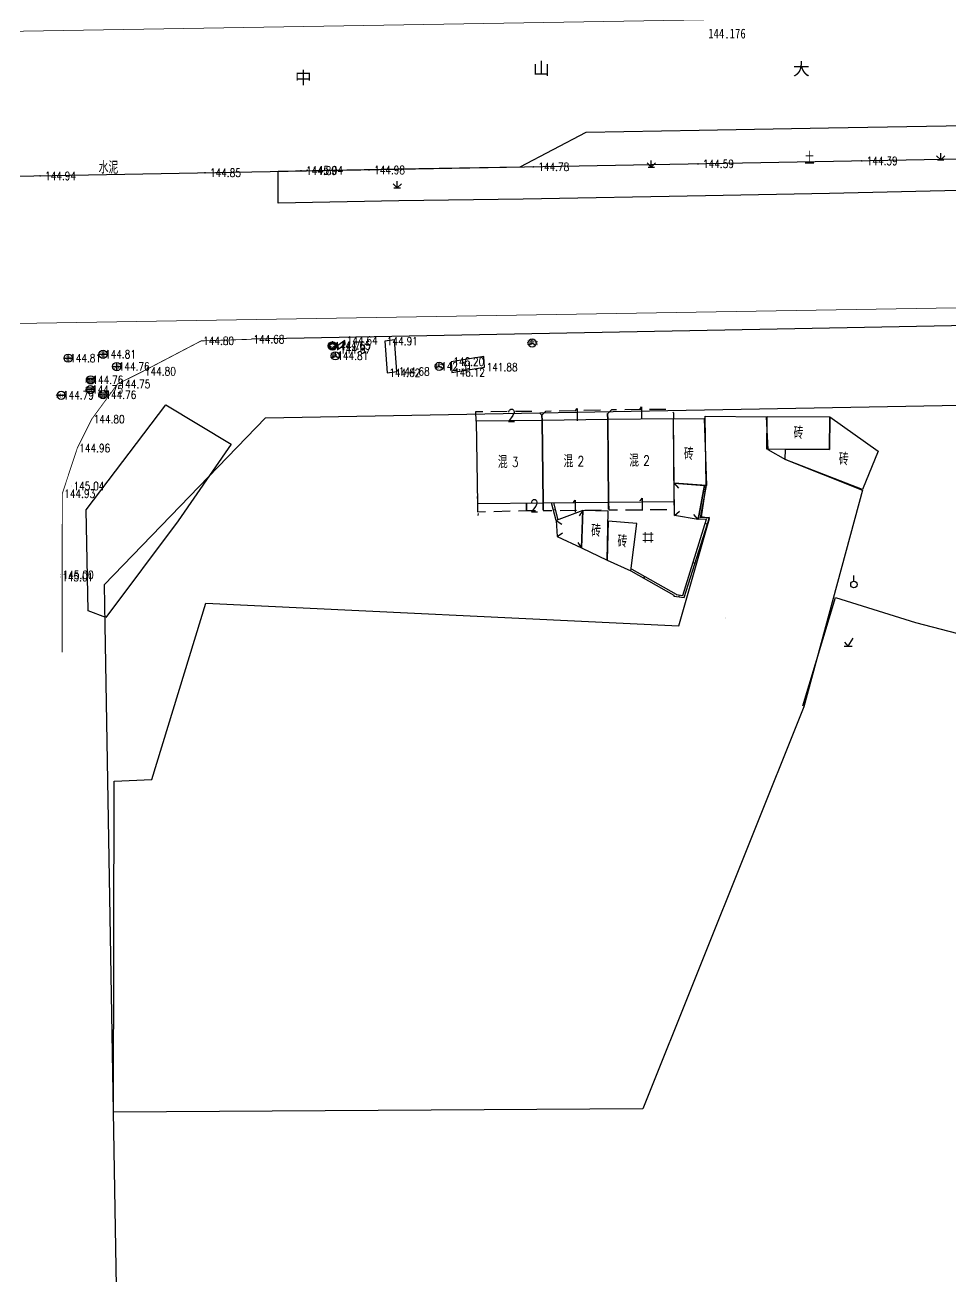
# Model space of a CAD drawing. Extents: x 529262 to 576451, y 2694391 to 2717535.
# Drawn here: x 565463.3 to 565576, y 2709528.4 to 2709680.9 of the extents above; entities that cross this region are included whole.
import ezdxf
from ezdxf.enums import TextEntityAlignment as Align
from ezdxf.xclip import XClip

# ---------------------------------------------------------------- set-up
doc = ezdxf.new("R2010")
doc.units = 0
doc.header["$XCLIPFRAME"] = 0
doc.linetypes.add('X5', pattern=[3, 2, -1])
for name, color, linetype in [('a红线图', 1, 'Continuous'), ('COMPONENT', 8, 'Continuous'), ('DLSS', 4, 'Continuous'), ('GCD', 8, 'Continuous'), ('GXYZ', 8, 'Continuous'), ('JMD', 8, 'Continuous'), ('KZD', 8, 'Continuous'), ('PP-COM', 7, 'Continuous'), ('RD-中线', 40, 'Continuous'), ('RD-红线', 7, 'Continuous'), ('ZBTZ', 8, 'Continuous'), ('ZJ', 7, 'Continuous')]:
    doc.layers.add(name, color=color, linetype=linetype)
doc.layers.add('SXSS', color=5, linetype='Continuous', lineweight=0)
doc.styles.add('HZ', font='rs.shx', dxfattribs={"width": 0.8, "bigfont": 'hztxt.shx'})
doc.styles.add('宋体', font='', dxfattribs={"width": 0.75})
doc.styles.add('等线体', font='simhei.ttf')
doc.styles.get('宋体').set_extended_font_data('SimSun')

# ---------------------------------------------------------------- blocks, each defined once
blk = doc.blocks.new('A$C19FD0107')
at = {"layer": 'RD-中线', "color": 8, "linetype": 'Continuous'}
blk.add_lwpolyline([(-5280.17, 15276.46), (-7574.88, 15234.77, -0.04855), (-7632.83, 15239.35), (-9762.37, 15617.81)], format="xyb", dxfattribs=at)
at = {"layer": 'RD-中线', "color": 8, "linetype": 'Continuous', "flags": 128}
for points in [[(-4490.73, 14139.44, 0), (-4490.29, 14139.42)], [(-3818.25, 14086.17, 0), (-3817.74, 14086.17)]]:
    blk.add_lwpolyline(points, format="xyb", dxfattribs=at)
at = {"layer": 'RD-红线', "color": 8, "linetype": 'Continuous', "flags": 128}
for points in [[(-5505.44, 15242.4), (-5311.68, 15245.96)], [(-5525.07, 15222.06), (-5524.99, 15217.2), (-5521.44, 15008.51)]]:
    blk.add_lwpolyline(points, dxfattribs=at)
at = {"layer": 'RD-红线', "color": 8, "linetype": 'Continuous'}
blk.add_lwpolyline([(-5505.44, 15242.4), (-5525.07, 15222.06, 0.413817)], format="xyb", dxfattribs=at)
blk = doc.blocks.new('GC200')
at = {"linetype": 'Continuous', "const_width": 0.2, "flags": 128}
blk.add_lwpolyline([(-0.1, 0, 1), (0.1, 0, 1)], format="xyb", close=True, dxfattribs=at)
blk = doc.blocks.new('gc123')
at = {"color": 8}
for p, q in [((-1, 0), (1, 0)), ((0, 0), (-0.8, 1)), ((0, 0), (1.2, 2))]:
    blk.add_line(p, q, dxfattribs=at)
blk = doc.blocks.new('gc125')
at = {"color": 8}
blk.add_line((0, 0.8), (0, 2.2), dxfattribs=at)
blk.add_circle((0, 0), 0.8, dxfattribs=at)
blk = doc.blocks.new('gc146')
for p, q in [((-1.25, 0.75), (1.25, 0.75)), ((-0.75, -1.25), (-0.75, 1.25)), ((0.75, -1.25), (0.75, 1.25)), ((-1.25, -0.75), (1.25, -0.75))]:
    blk.add_line(p, q)
blk = doc.blocks.new('gc124')
at = {"color": 8}
for p, q in [((-1, 1), (0, 0)), ((-0.8, 0), (0.8, 0)), ((0, 0), (0, 1.6)), ((0, 0), (1, 1))]:
    blk.add_line(p, q, dxfattribs=at)
blk = doc.blocks.new('gcbj0101')
blk.add_line((-1, 0), (1, 0))
blk.add_circle((0, 0), 1)
blk = doc.blocks.new('gcbj0102')
for p, q in [((-1, 0), (1, 0)), ((0, -1), (0, 1))]:
    blk.add_line(p, q)
blk.add_circle((0, 0), 1)
blk = doc.blocks.new('gcbj0103')
for p, q in [((-1, 0), (1, 0)), ((-0.9, 0.43), (0.9, 0.43)), ((-0.88, -0.47), (0.88, -0.47))]:
    blk.add_line(p, q)
blk.add_circle((0, 0), 1)
blk = doc.blocks.new('gcbj0107')
for q in [(-0.87, -0.5), (0, 1), (0.87, -0.5)]:
    blk.add_line((0, 0), q)
blk.add_circle((0, 0), 1)
blk = doc.blocks.new('*U11')
at = {"linetype": 'Continuous'}
for points in [[(-1.14, -0.07), (-0.87, -0.76), (-1.13, 0.09)], [(-1.13, 0.09), (-0.73, -0.88), (-1.09, 0.24)], [(-0.73, -0.88), (-1.13, 0.09), (-0.87, -0.76)], [(-0.36, 0.24), (-0.55, 0.84), (-1.09, 0.24)], [(-0.73, 0.74), (-1.09, 0.24), (-0.55, 0.84)], [(-1.09, 0.24), (-0.73, 0.74), (-1.01, 0.43)], [(-0.5, -0.19), (-1.09, 0.24), (-0.73, -0.88)], [(-0.88, 0.6), (-1.01, 0.43), (-0.73, 0.74)], [(-0.55, 0.84), (-0.36, 0.24), (-0.35, 0.91)], [(-0.14, 0.93), (-0.35, 0.91), (-0.36, 0.24)], [(-0.14, 0.93), (0.09, 0.24), (0.07, 0.91)], [(0.81, 0.24), (0.07, 0.91), (0.09, 0.24)], [(0.07, 0.91), (0.81, 0.24), (0.27, 0.84)], [(0.22, -0.19), (0.45, -0.88), (0.81, 0.24)], [(0.73, 0.43), (0.27, 0.84), (0.81, 0.24)], [(0.27, 0.84), (0.73, 0.43), (0.45, 0.74)], [(0.6, 0.6), (0.45, 0.74), (0.73, 0.43)], [(0.59, -0.76), (0.81, 0.24), (0.45, -0.88)], [(0.81, 0.24), (0.59, -0.76), (0.85, 0.09)], [(0.7, -0.61), (0.85, 0.09), (0.59, -0.76)], [(0.85, 0.09), (0.7, -0.61), (0.86, -0.07)], [(-0.87, -0.76), (-1.14, -0.07), (-0.98, -0.61)], [(-1.12, -0.26), (-0.98, -0.61), (-1.14, -0.07)], [(-0.98, -0.61), (-1.12, -0.26), (-1.07, -0.44)], [(-0.73, -0.88), (-0.55, -0.98), (-0.14, -0.45)], [(-0.35, -1.05), (-0.14, -0.45), (-0.55, -0.98)], [(-0.14, -0.45), (-0.35, -1.05), (0.45, -0.88)], [(-0.14, -1.07), (0.45, -0.88), (-0.35, -1.05)], [(0.45, -0.88), (-0.14, -1.07), (0.27, -0.98)], [(0.07, -1.05), (0.27, -0.98), (-0.14, -1.07)], [(0.79, -0.44), (0.86, -0.07), (0.7, -0.61)], [(0.86, -0.07), (0.79, -0.44), (0.84, -0.26)]]:
    blk.add_solid(points, dxfattribs=at)
blk = doc.blocks.new('gcbj0112')
at = {"linetype": 'Continuous'}
for p, q in [((-1.09, 0.24), (-0.5, -0.19)), ((-0.36, 0.24), (-1.09, 0.24)), ((-0.14, 0.93), (-0.36, 0.24)), ((0.09, 0.24), (-0.14, 0.93)), ((0.81, 0.24), (0.09, 0.24)), ((0.22, -0.19), (0.81, 0.24)), ((-0.5, -0.19), (-0.73, -0.88)), ((-0.73, -0.88), (-0.14, -0.45)), ((-0.14, -0.45), (0.45, -0.88)), ((0.45, -0.88), (0.22, -0.19))]:
    blk.add_line(p, q, dxfattribs=at)
blk.add_circle((-0.14, -0.07), 1, dxfattribs=at)
for p in [(-1.09, 0.24), (-0.14, 0.93), (0.81, 0.24), (-0.73, -0.88), (0.45, -0.88)]:
    blk.add_point(p, dxfattribs=at)
blk.add_blockref('*U11', (0, 0), dxfattribs=at)

msp = doc.modelspace()

# ---------------------------------------------------------------- linework, layer by layer
at = {"layer": 'a红线图', "color": 8, "linetype": 'Continuous', "lineweight": 0, "flags": 128}
for points in [[(564727.349, 2709667.84), (566620.304, 2709699.43)], [(564727.349, 2709667.84), (566620.304, 2709699.43)], [(564727.349, 2709632.223), (566623.018, 2709663.858)], [(564727.349, 2709632.223), (566623.018, 2709663.858)]]:
    msp.add_lwpolyline(points, dxfattribs=at)
at = {"layer": 'DLSS', "linetype": 'Continuous', "elevation": 143.088, "flags": 128}
msp.add_lwpolyline([(565614.998, 2709661.382), (565612.602, 2709661.336), (565594.871, 2709660.859), (565578.742, 2709660.745), (565561.24, 2709660.35), (565546.135, 2709660.048), (565523.934, 2709659.648), (565508.796, 2709659.424), (565494.096, 2709659.157), (565494.106, 2709663.046), (565508.77, 2709663.334), (565523.562, 2709663.601), (565531.593, 2709667.818), (565545.354, 2709668.03), (565561.124, 2709668.312), (565577.807, 2709668.607), (565594.867, 2709669.01), (565612.325, 2709669.328), (565614.998, 2709669.365)], dxfattribs=at)
at = {"layer": 'DLSS', "linetype": 'Continuous', "lineweight": -3, "elevation": 143.084, "flags": 128}
msp.add_lwpolyline([(565614.998, 2709644.954), (565612.094, 2709644.9), (565556.999, 2709643.84)], dxfattribs=at)
at = {"layer": 'DLSS', "linetype": 'Continuous', "flags": 128}
msp.add_lwpolyline([(565556.999, 2709643.84), (565490.858, 2709642.58)], dxfattribs=at)
at = {"layer": 'DLSS', "linetype": 'Continuous', "const_width": 0.1, "flags": 128}
msp.add_lwpolyline([(565467.803, 2709604.432), (565467.82, 2709623.773), (565469.649, 2709629.322), (565471.408, 2709632.849), (565474.543, 2709637.127), (565477.64, 2709638.674), (565484.733, 2709642.385), (565490.858, 2709642.58)], dxfattribs=at)
at = {"layer": 'GXYZ', "linetype": 'Continuous', "flags": 128}
for points in [[(565502.221, 2709642.423), (565501.351, 2709641.813), (565501.394, 2709641.359), (565502.264, 2709641.969)], [(565502.221, 2709642.423), (565501.351, 2709641.813), (565501.394, 2709641.359), (565502.264, 2709641.969)], [(565507.098, 2709642.344), (565507.393, 2709638.486), (565508.552, 2709638.649), (565508.257, 2709642.507)], [(565515.185, 2709639.838), (565515.267, 2709638.528), (565519.245, 2709639.184), (565519.163, 2709640.494)]]:
    msp.add_lwpolyline(points, close=True, dxfattribs=at)
msp.add_lwpolyline([(565507.098, 2709642.344), (565507.393, 2709638.486), (565508.552, 2709638.649), (565508.257, 2709642.507)], dxfattribs=at)
at = {"layer": 'JMD', "linetype": 'Continuous', "lineweight": -3}
for p, q in [((565542.302, 2709625.07), (565542.831, 2709624.459)), ((565518.346, 2709623.441), (565518.35, 2709623.191)), ((565546.099, 2709623.967), (565545.853, 2709624.012)), ((565527.622, 2709621.798), (565527.864, 2709621.863)), ((565542.363, 2709621.135), (565542.973, 2709621.652)), ((565518.46, 2709621.111, 145.225), (565518.485, 2709621.359, 145.225)), ((565545.246, 2709620.619), (565544.728, 2709621.229)), ((565546.357, 2709620.07), (565546.09, 2709620.155)), ((565544.875, 2709615.295), (565544.637, 2709615.37)), ((565538.622, 2709613.467), (565538.744, 2709613.685)), ((565542.941, 2709611.192), (565542.973, 2709611.44))]:
    msp.add_line(p, q, dxfattribs=at)
at = {"layer": 'JMD', "linetype": 'Continuous'}
for p, q in [((565531.198, 2709621.742, 145.252), (565530.748, 2709621.08, 145.252)), ((565527.969, 2709620.498), (565528.648, 2709620.075)), ((565528.053, 2709618.565), (565528.719, 2709619.007)), ((565531.024, 2709617.158), (565530.609, 2709617.842))]:
    msp.add_line(p, q, dxfattribs=at)
at = {"layer": 'JMD', "linetype": 'Continuous', "flags": 128}
for points in [[(565515.185, 2709639.838), (565515.267, 2709638.528), (565519.245, 2709639.184), (565519.163, 2709640.494)], [(565527.969, 2709620.498), (565527.392, 2709622.665)], [(565528.2, 2709620.6), (565527.65, 2709622.668)]]:
    msp.add_lwpolyline(points, dxfattribs=at)
for points in [[(565480.424, 2709634.589), (565488.395, 2709629.809), (565481.934, 2709620.457), (565473.118, 2709608.681), (565470.954, 2709609.513), (565470.722, 2709621.816)], [(565474.053, 2709548.436), (565474.157, 2709588.765), (565478.72, 2709588.972), (565485.304, 2709610.433), (565542.888, 2709607.682), (565546.622, 2709620.763), (565545.626, 2709620.934), (565546.203, 2709624.779), (565546.085, 2709633.213), (565553.505, 2709633.122), (565553.71, 2709629.165), (565555.878, 2709627.945), (565565.26, 2709624.188), (565558.102, 2709597.828), (565538.509, 2709548.856)], [(565561.251, 2709633.131), (565567.166, 2709628.952), (565565.262, 2709624.268), (565555.837, 2709627.933), (565555.867, 2709629.18), (565561.219, 2709629.155)]]:
    msp.add_lwpolyline(points, close=True, dxfattribs=at)
at = {"layer": 'JMD', "linetype": 'X5', "lineweight": -3, "flags": 128}
for points in [[(565518.191, 2709632.608), (565518.184, 2709633.788), (565525.675, 2709633.829), (565526.203, 2709633.347), (565526.234, 2709632.681)], [(565526.234, 2709632.681), (565526.203, 2709633.347), (565526.709, 2709633.843), (565533.689, 2709633.996), (565534.217, 2709633.513), (565534.229, 2709632.794)], [(565534.229, 2709632.794), (565534.217, 2709633.513), (565534.723, 2709634.01), (565541.695, 2709634.088), (565542.223, 2709633.605), (565542.234, 2709632.89)]]:
    msp.add_lwpolyline(points, dxfattribs=at)
at = {"layer": 'JMD', "linetype": 'Continuous', "flags": 128}
for points, elevation in [([(565526.234, 2709632.681), (565518.191, 2709632.608), (565518.361, 2709622.59), (565526.361, 2709622.655)], 145.059), ([(565534.229, 2709632.794), (565526.234, 2709632.681), (565526.361, 2709622.655), (565534.332, 2709622.735)], 145.241), ([(565542.234, 2709632.89), (565534.229, 2709632.794), (565534.332, 2709622.735), (565542.337, 2709622.833)], 145.206), ([(565542.234, 2709632.89), (565545.975, 2709632.932), (565546.242, 2709624.766), (565542.302, 2709625.07)], 145.206), ([(565553.614, 2709629.19), (565553.646, 2709633.166), (565561.251, 2709633.131), (565561.219, 2709629.155)], 144.979), ([(565528.053, 2709618.565), (565531.024, 2709617.158), (565531.198, 2709621.742), (565527.969, 2709620.498)], 145.252), ([(565531.024, 2709617.158), (565534.147, 2709615.689), (565534.298, 2709621.624), (565531.198, 2709621.742)], 145.275)]:
    msp.add_lwpolyline(points, close=True, dxfattribs=dict(at, elevation=elevation))
at = {"layer": 'JMD', "linetype": 'Continuous', "lineweight": -3, "flags": 128}
for points in [[(565537.045, 2709614.356), (565542.289, 2709611.4), (565542.278, 2709611.279), (565543.549, 2709611.113), (565546.603, 2709620.853), (565545.541, 2709620.849), (565546.242, 2709624.766)], [(565537.078, 2709614.616), (565537.158, 2709614.579), (565542.552, 2709611.538), (565542.548, 2709611.496), (565543.374, 2709611.388), (565546.25, 2709620.672), (565545.245, 2709620.617), (565545.991, 2709624.785)], [(565534.157, 2709615.959), (565534.157, 2709615.959)]]:
    msp.add_lwpolyline(points, dxfattribs=at)
msp.add_lwpolyline([(565545.246, 2709620.619), (565542.363, 2709621.135), (565542.302, 2709625.07), (565545.991, 2709624.785)], close=True, dxfattribs=at)
at = {"layer": 'JMD', "linetype": 'X5', "flags": 128}
for points in [[(565518.366, 2709622.59), (565518.375, 2709621.577), (565524.357, 2709621.713), (565524.35, 2709622.639)], [(565526.361, 2709622.655), (565526.372, 2709621.717), (565534.343, 2709621.797), (565534.334, 2709622.735)]]:
    msp.add_lwpolyline(points, dxfattribs=at)
at = {"layer": 'JMD', "linetype": 'X5', "lineweight": -3, "elevation": 145.21, "flags": 128}
msp.add_lwpolyline([(565524.35, 2709622.639), (565524.357, 2709621.713), (565526.372, 2709621.729), (565526.361, 2709622.655)], dxfattribs=at)
at = {"layer": 'JMD', "linetype": 'X5', "elevation": 146.819, "flags": 128}
msp.add_lwpolyline([(565534.332, 2709622.735), (565534.343, 2709621.797), (565542.348, 2709621.843), (565542.337, 2709622.833)], dxfattribs=at)
at = {"layer": 'JMD', "linetype": 'Continuous', "lineweight": -3, "elevation": 144.954, "flags": 128}
msp.add_lwpolyline([(565537.045, 2709614.356), (565537.791, 2709620.133), (565534.267, 2709620.428), (565534.147, 2709615.689)], close=True, dxfattribs=at)
at = {"layer": 'ZBTZ', "linetype": 'Continuous', "flags": 128}
for points in [[(565557.989, 2709597.928), (565561.947, 2709611.138), (565571.679, 2709608.097), (565580.911, 2709605.701), (565586.989, 2709603.976), (565592.903, 2709602.58), (565596.698, 2709601.434), (565597.819, 2709599.146)], [(565548.51, 2709608.639), (565548.51, 2709608.639)], [(565548.526, 2709608.655), (565548.526, 2709608.655), (565548.526, 2709608.655)], [(565548.526, 2709608.623), (565548.526, 2709608.623)]]:
    msp.add_lwpolyline(points, dxfattribs=at)

# ---------------------------------------------------------------- block references
at = {"layer": 'COMPONENT', "linetype": 'Continuous', "xscale": 0.5, "yscale": 0.5}
for name, p in [('gcbj0102', (565472.783, 2709640.747)), ('gcbj0112', (565500.781, 2709641.807, 0.295)), ('gcbj0107', (565525.032, 2709642.119)), ('gcbj0102', (565468.542, 2709640.275)), ('gcbj0102', (565474.454, 2709639.255)), ('gcbj0107', (565501.072, 2709640.558)), ('gcbj0107', (565513.716, 2709639.293)), ('gcbj0103', (565471.236, 2709636.443)), ('gcbj0103', (565471.281, 2709637.632)), ('gcbj0101', (565467.684, 2709635.758)), ('gcbj0103', (565472.783, 2709635.822))]:
    msp.add_blockref(name, p, dxfattribs=at)
at = {"layer": 'GCD', "linetype": 'Continuous'}
ref = msp.add_blockref('GC200', (565545.22, 2709663.941, 144.59), dxfattribs=dict(at, xscale=0.5, yscale=0.5, zscale=0.5))
ref.add_attrib('height', '144.59', dxfattribs={"linetype": 'Continuous', "height": 1, "style": 'HZ', "width": 0.8}).set_placement((565545.82, 2709663.941, 144.59), align=Align.MIDDLE_LEFT)
ref = msp.add_blockref('GC200', (565565.158, 2709664.304, 144.39), dxfattribs=dict(at, xscale=0.5, yscale=0.5, zscale=0.5))
ref.add_attrib('height', '144.39', dxfattribs={"linetype": 'Continuous', "height": 1, "style": 'HZ', "width": 0.8}).set_placement((565565.758, 2709664.304, 144.39), align=Align.MIDDLE_LEFT)
ref = msp.add_blockref('GC200', (565465.123, 2709662.477, 144.94), dxfattribs=dict(at, xscale=0.5, yscale=0.5, zscale=0.5))
ref.add_attrib('height', '144.94', dxfattribs={"linetype": 'Continuous', "height": 1, "style": 'HZ', "width": 0.8}).set_placement((565465.723, 2709662.477, 144.94), align=Align.MIDDLE_LEFT)
ref = msp.add_blockref('GC200', (565485.202, 2709662.861, 144.85), dxfattribs=dict(at, xscale=0.5, yscale=0.5, zscale=0.5))
ref.add_attrib('height', '144.85', dxfattribs={"linetype": 'Continuous', "height": 1, "style": 'HZ', "width": 0.8}).set_placement((565485.802, 2709662.861, 144.85), align=Align.MIDDLE_LEFT)
ref = msp.add_blockref('GC200', (565496.898, 2709663.115, 144.888), dxfattribs=dict(at, xscale=0.5, yscale=0.5, zscale=0.5))
ref.add_attrib('height', '144.89', dxfattribs={"linetype": 'Continuous', "height": 1, "style": 'HZ', "width": 0.8}).set_placement((565497.498, 2709663.115, 144.888), align=Align.MIDDLE_LEFT)
ref = msp.add_blockref('GC200', (565497.637, 2709663.163, 145.038), dxfattribs=dict(at, xscale=0.5, yscale=0.5, zscale=0.5))
ref.add_attrib('height', '145.04', dxfattribs={"linetype": 'Continuous', "height": 1, "style": 'HZ', "width": 0.8}).set_placement((565498.237, 2709663.163, 145.038), align=Align.MIDDLE_LEFT)
ref = msp.add_blockref('GC200', (565505.178, 2709663.198, 144.98), dxfattribs=dict(at, xscale=0.5, yscale=0.5, zscale=0.5))
ref.add_attrib('height', '144.98', dxfattribs={"linetype": 'Continuous', "height": 1, "style": 'HZ', "width": 0.8}).set_placement((565505.778, 2709663.198, 144.98), align=Align.MIDDLE_LEFT)
ref = msp.add_blockref('GC200', (565525.168, 2709663.579, 144.784), dxfattribs=dict(at, xscale=0.5, yscale=0.5, zscale=0.5))
ref.add_attrib('height', '144.78', dxfattribs={"linetype": 'Continuous', "height": 1, "style": 'HZ', "width": 0.8}).set_placement((565525.768, 2709663.579, 144.784), align=Align.MIDDLE_LEFT)
ref = msp.add_blockref('GC200', (565484.729, 2709642.388, 144.796), dxfattribs=dict(at, xscale=0.1999999999534339, yscale=0.1999999999534339, zscale=0.1999999999534339))
ref.add_attrib('height', '144.80', dxfattribs={"linetype": 'Continuous', "height": 1, "style": 'HZ', "width": 0.8}).set_placement((565484.969, 2709642.388, 144.796), align=Align.MIDDLE_LEFT)
ref = msp.add_blockref('GC200', (565484.729, 2709642.388, 144.796), dxfattribs=dict(at, xscale=0.1999999999534339, yscale=0.1999999999534339, zscale=0.1999999999534339))
ref.add_attrib('height', '144.80', dxfattribs={"linetype": 'Continuous', "height": 1, "style": 'HZ', "width": 0.8}).set_placement((565484.969, 2709642.388, 144.796), align=Align.MIDDLE_LEFT)
ref = msp.add_blockref('GC200', (565490.854, 2709642.583, 144.679), dxfattribs=dict(at, xscale=0.1999999999534339, yscale=0.1999999999534339, zscale=0.1999999999534339))
ref.add_attrib('height', '144.68', dxfattribs={"linetype": 'Continuous', "height": 1, "style": 'HZ', "width": 0.8}).set_placement((565491.094, 2709642.583, 144.679), align=Align.MIDDLE_LEFT)
ref = msp.add_blockref('GC200', (565490.854, 2709642.583, 144.679), dxfattribs=dict(at, xscale=0.1999999999534339, yscale=0.1999999999534339, zscale=0.1999999999534339))
ref.add_attrib('height', '144.68', dxfattribs={"linetype": 'Continuous', "height": 1, "style": 'HZ', "width": 0.8}).set_placement((565491.094, 2709642.583, 144.679), align=Align.MIDDLE_LEFT)
ref = msp.add_blockref('GC200', (565502.217, 2709642.426, 144.644), dxfattribs=dict(at, xscale=0.1999999999534339, yscale=0.1999999999534339, zscale=0.1999999999534339))
ref.add_attrib('height', '144.64', dxfattribs={"linetype": 'Continuous', "height": 1, "style": 'HZ', "width": 0.8}).set_placement((565502.457, 2709642.426, 144.644), align=Align.MIDDLE_LEFT)
ref = msp.add_blockref('GC200', (565502.217, 2709642.426, 144.644), dxfattribs=dict(at, xscale=0.1999999999534339, yscale=0.1999999999534339, zscale=0.1999999999534339))
ref.add_attrib('height', '144.64', dxfattribs={"linetype": 'Continuous', "height": 1, "style": 'HZ', "width": 0.8}).set_placement((565502.457, 2709642.426, 144.644), align=Align.MIDDLE_LEFT)
ref = msp.add_blockref('GC200', (565507.094, 2709642.347, 144.911), dxfattribs=dict(at, xscale=0.1999999999534339, yscale=0.1999999999534339, zscale=0.1999999999534339))
ref.add_attrib('height', '144.91', dxfattribs={"linetype": 'Continuous', "height": 1, "style": 'HZ', "width": 0.8}).set_placement((565507.334, 2709642.347, 144.911), align=Align.MIDDLE_LEFT)
ref = msp.add_blockref('GC200', (565507.094, 2709642.347, 144.911), dxfattribs=dict(at, xscale=0.1999999999534339, yscale=0.1999999999534339, zscale=0.1999999999534339))
ref.add_attrib('height', '144.91', dxfattribs={"linetype": 'Continuous', "height": 1, "style": 'HZ', "width": 0.8}).set_placement((565507.334, 2709642.347, 144.911), align=Align.MIDDLE_LEFT)
ref = msp.add_blockref('GC200', (565472.778, 2709640.751, 144.805), dxfattribs=dict(at, xscale=0.1999999999534339, yscale=0.1999999999534339, zscale=0.1999999999534339))
ref.add_attrib('height', '144.81', dxfattribs={"linetype": 'Continuous', "height": 1, "style": 'HZ', "width": 0.8}).set_placement((565473.018, 2709640.751, 144.805), align=Align.MIDDLE_LEFT)
ref = msp.add_blockref('GC200', (565472.778, 2709640.751, 144.805), dxfattribs=dict(at, xscale=0.1999999999534339, yscale=0.1999999999534339, zscale=0.1999999999534339))
ref.add_attrib('height', '144.81', dxfattribs={"linetype": 'Continuous', "height": 1, "style": 'HZ', "width": 0.8}).set_placement((565473.018, 2709640.751, 144.805), align=Align.MIDDLE_LEFT)
ref = msp.add_blockref('GC200', (565500.731, 2709641.742, 144.747), dxfattribs=dict(at, xscale=0.1999999999534339, yscale=0.1999999999534339, zscale=0.1999999999534339))
ref.add_attrib('height', '144.75', dxfattribs={"linetype": 'Continuous', "height": 1, "style": 'HZ', "width": 0.8}).set_placement((565500.971, 2709641.742, 144.747), align=Align.MIDDLE_LEFT)
ref = msp.add_blockref('GC200', (565500.731, 2709641.742, 144.747), dxfattribs=dict(at, xscale=0.1999999999534339, yscale=0.1999999999534339, zscale=0.1999999999534339))
ref.add_attrib('height', '144.75', dxfattribs={"linetype": 'Continuous', "height": 1, "style": 'HZ', "width": 0.8}).set_placement((565500.971, 2709641.742, 144.747), align=Align.MIDDLE_LEFT)
ref = msp.add_blockref('GC200', (565501.347, 2709641.816, 144.649), dxfattribs=dict(at, xscale=0.1999999999534339, yscale=0.1999999999534339, zscale=0.1999999999534339))
ref.add_attrib('height', '144.65', dxfattribs={"linetype": 'Continuous', "height": 1, "style": 'HZ', "width": 0.8}).set_placement((565501.587, 2709641.816, 144.649), align=Align.MIDDLE_LEFT)
ref = msp.add_blockref('GC200', (565501.347, 2709641.816, 144.649), dxfattribs=dict(at, xscale=0.1999999999534339, yscale=0.1999999999534339, zscale=0.1999999999534339))
ref.add_attrib('height', '144.65', dxfattribs={"linetype": 'Continuous', "height": 1, "style": 'HZ', "width": 0.8}).set_placement((565501.587, 2709641.816, 144.649), align=Align.MIDDLE_LEFT)
ref = msp.add_blockref('GC200', (565501.39, 2709641.362, 144.667), dxfattribs=dict(at, xscale=0.1999999999534339, yscale=0.1999999999534339, zscale=0.1999999999534339))
ref.add_attrib('height', '144.67', dxfattribs={"linetype": 'Continuous', "height": 1, "style": 'HZ', "width": 0.8}).set_placement((565501.63, 2709641.362, 144.667), align=Align.MIDDLE_LEFT)
ref = msp.add_blockref('GC200', (565501.39, 2709641.362, 144.667), dxfattribs=dict(at, xscale=0.1999999999534339, yscale=0.1999999999534339, zscale=0.1999999999534339))
ref.add_attrib('height', '144.67', dxfattribs={"linetype": 'Continuous', "height": 1, "style": 'HZ', "width": 0.8}).set_placement((565501.63, 2709641.362, 144.667), align=Align.MIDDLE_LEFT)
ref = msp.add_blockref('GC200', (565468.532, 2709640.278, 144.81), dxfattribs=dict(at, xscale=0.1999999999534339, yscale=0.1999999999534339, zscale=0.1999999999534339))
ref.add_attrib('height', '144.81', dxfattribs={"linetype": 'Continuous', "height": 1, "style": 'HZ', "width": 0.8}).set_placement((565468.772, 2709640.278, 144.81), align=Align.MIDDLE_LEFT)
ref = msp.add_blockref('GC200', (565468.532, 2709640.278, 144.81), dxfattribs=dict(at, xscale=0.1999999999534339, yscale=0.1999999999534339, zscale=0.1999999999534339))
ref.add_attrib('height', '144.81', dxfattribs={"linetype": 'Continuous', "height": 1, "style": 'HZ', "width": 0.8}).set_placement((565468.772, 2709640.278, 144.81), align=Align.MIDDLE_LEFT)
ref = msp.add_blockref('GC200', (565474.447, 2709639.259, 144.761), dxfattribs=dict(at, xscale=0.1999999999534339, yscale=0.1999999999534339, zscale=0.1999999999534339))
ref.add_attrib('height', '144.76', dxfattribs={"linetype": 'Continuous', "height": 1, "style": 'HZ', "width": 0.8}).set_placement((565474.687, 2709639.259, 144.761), align=Align.MIDDLE_LEFT)
ref = msp.add_blockref('GC200', (565474.447, 2709639.259, 144.761), dxfattribs=dict(at, xscale=0.1999999999534339, yscale=0.1999999999534339, zscale=0.1999999999534339))
ref.add_attrib('height', '144.76', dxfattribs={"linetype": 'Continuous', "height": 1, "style": 'HZ', "width": 0.8}).set_placement((565474.687, 2709639.259, 144.761), align=Align.MIDDLE_LEFT)
ref = msp.add_blockref('GC200', (565501.067, 2709640.572, 144.811), dxfattribs=dict(at, xscale=0.1999999999534339, yscale=0.1999999999534339, zscale=0.1999999999534339))
ref.add_attrib('height', '144.81', dxfattribs={"linetype": 'Continuous', "height": 1, "style": 'HZ', "width": 0.8}).set_placement((565501.307, 2709640.572, 144.811), align=Align.MIDDLE_LEFT)
ref = msp.add_blockref('GC200', (565501.067, 2709640.572, 144.811), dxfattribs=dict(at, xscale=0.1999999999534339, yscale=0.1999999999534339, zscale=0.1999999999534339))
ref.add_attrib('height', '144.81', dxfattribs={"linetype": 'Continuous', "height": 1, "style": 'HZ', "width": 0.8}).set_placement((565501.307, 2709640.572, 144.811), align=Align.MIDDLE_LEFT)
ref = msp.add_blockref('GC200', (565513.71, 2709639.291, 142.31), dxfattribs=dict(at, xscale=0.1999999999534339, yscale=0.1999999999534339, zscale=0.1999999999534339))
ref.add_attrib('height', '142.31', dxfattribs={"linetype": 'Continuous', "height": 1, "style": 'HZ', "width": 0.8}).set_placement((565513.95, 2709639.291, 142.31), align=Align.MIDDLE_LEFT)
ref = msp.add_blockref('GC200', (565513.71, 2709639.291, 142.31), dxfattribs=dict(at, xscale=0.1999999999534339, yscale=0.1999999999534339, zscale=0.1999999999534339))
ref.add_attrib('height', '142.31', dxfattribs={"linetype": 'Continuous', "height": 1, "style": 'HZ', "width": 0.8}).set_placement((565513.95, 2709639.291, 142.31), align=Align.MIDDLE_LEFT)
ref = msp.add_blockref('GC200', (565515.181, 2709639.841, 146.202), dxfattribs=dict(at, xscale=0.1999999999534339, yscale=0.1999999999534339, zscale=0.1999999999534339))
ref.add_attrib('height', '146.20', dxfattribs={"linetype": 'Continuous', "height": 1, "style": 'HZ', "width": 0.8}).set_placement((565515.421, 2709639.841, 146.202), align=Align.MIDDLE_LEFT)
ref = msp.add_blockref('GC200', (565515.181, 2709639.841, 146.202), dxfattribs=dict(at, xscale=0.1999999999534339, yscale=0.1999999999534339, zscale=0.1999999999534339))
ref.add_attrib('height', '146.20', dxfattribs={"linetype": 'Continuous', "height": 1, "style": 'HZ', "width": 0.8}).set_placement((565515.421, 2709639.841, 146.202), align=Align.MIDDLE_LEFT)
ref = msp.add_blockref('GC200', (565477.636, 2709638.677, 144.795), dxfattribs=dict(at, xscale=0.1999999999534339, yscale=0.1999999999534339, zscale=0.1999999999534339))
ref.add_attrib('height', '144.80', dxfattribs={"linetype": 'Continuous', "height": 1, "style": 'HZ', "width": 0.8}).set_placement((565477.876, 2709638.677, 144.795), align=Align.MIDDLE_LEFT)
ref = msp.add_blockref('GC200', (565477.636, 2709638.677, 144.795), dxfattribs=dict(at, xscale=0.1999999999534339, yscale=0.1999999999534339, zscale=0.1999999999534339))
ref.add_attrib('height', '144.80', dxfattribs={"linetype": 'Continuous', "height": 1, "style": 'HZ', "width": 0.8}).set_placement((565477.876, 2709638.677, 144.795), align=Align.MIDDLE_LEFT)
ref = msp.add_blockref('GC200', (565507.389, 2709638.489, 144.624), dxfattribs=dict(at, xscale=0.1999999999534339, yscale=0.1999999999534339, zscale=0.1999999999534339))
ref.add_attrib('height', '144.62', dxfattribs={"linetype": 'Continuous', "height": 1, "style": 'HZ', "width": 0.8}).set_placement((565507.629, 2709638.489, 144.624), align=Align.MIDDLE_LEFT)
ref = msp.add_blockref('GC200', (565507.389, 2709638.489, 144.624), dxfattribs=dict(at, xscale=0.1999999999534339, yscale=0.1999999999534339, zscale=0.1999999999534339))
ref.add_attrib('height', '144.62', dxfattribs={"linetype": 'Continuous', "height": 1, "style": 'HZ', "width": 0.8}).set_placement((565507.629, 2709638.489, 144.624), align=Align.MIDDLE_LEFT)
ref = msp.add_blockref('GC200', (565508.548, 2709638.652, 144.677), dxfattribs=dict(at, xscale=0.1999999999534339, yscale=0.1999999999534339, zscale=0.1999999999534339))
ref.add_attrib('height', '144.68', dxfattribs={"linetype": 'Continuous', "height": 1, "style": 'HZ', "width": 0.8}).set_placement((565508.788, 2709638.652, 144.677), align=Align.MIDDLE_LEFT)
ref = msp.add_blockref('GC200', (565508.548, 2709638.652, 144.677), dxfattribs=dict(at, xscale=0.1999999999534339, yscale=0.1999999999534339, zscale=0.1999999999534339))
ref.add_attrib('height', '144.68', dxfattribs={"linetype": 'Continuous', "height": 1, "style": 'HZ', "width": 0.8}).set_placement((565508.788, 2709638.652, 144.677), align=Align.MIDDLE_LEFT)
ref = msp.add_blockref('GC200', (565515.263, 2709638.531, 146.118), dxfattribs=dict(at, xscale=0.1999999999534339, yscale=0.1999999999534339, zscale=0.1999999999534339))
ref.add_attrib('height', '146.12', dxfattribs={"linetype": 'Continuous', "height": 1, "style": 'HZ', "width": 0.8}).set_placement((565515.503, 2709638.531, 146.118), align=Align.MIDDLE_LEFT)
ref = msp.add_blockref('GC200', (565515.263, 2709638.531, 146.118), dxfattribs=dict(at, xscale=0.1999999999534339, yscale=0.1999999999534339, zscale=0.1999999999534339))
ref.add_attrib('height', '146.12', dxfattribs={"linetype": 'Continuous', "height": 1, "style": 'HZ', "width": 0.8}).set_placement((565515.503, 2709638.531, 146.118), align=Align.MIDDLE_LEFT)
ref = msp.add_blockref('GC200', (565519.241, 2709639.187, 141.876), dxfattribs=dict(at, xscale=0.1999999999534339, yscale=0.1999999999534339, zscale=0.1999999999534339))
ref.add_attrib('height', '141.88', dxfattribs={"linetype": 'Continuous', "height": 1, "style": 'HZ', "width": 0.8}).set_placement((565519.481, 2709639.187, 141.876), align=Align.MIDDLE_LEFT)
ref = msp.add_blockref('GC200', (565519.241, 2709639.187, 141.876), dxfattribs=dict(at, xscale=0.1999999999534339, yscale=0.1999999999534339, zscale=0.1999999999534339))
ref.add_attrib('height', '141.88', dxfattribs={"linetype": 'Continuous', "height": 1, "style": 'HZ', "width": 0.8}).set_placement((565519.481, 2709639.187, 141.876), align=Align.MIDDLE_LEFT)
ref = msp.add_blockref('GC200', (565471.207, 2709636.464, 144.752), dxfattribs=dict(at, xscale=0.1999999999534339, yscale=0.1999999999534339, zscale=0.1999999999534339))
ref.add_attrib('height', '144.75', dxfattribs={"linetype": 'Continuous', "height": 1, "style": 'HZ', "width": 0.8}).set_placement((565471.447, 2709636.464, 144.752), align=Align.MIDDLE_LEFT)
ref = msp.add_blockref('GC200', (565471.207, 2709636.464, 144.752), dxfattribs=dict(at, xscale=0.1999999999534339, yscale=0.1999999999534339, zscale=0.1999999999534339))
ref.add_attrib('height', '144.75', dxfattribs={"linetype": 'Continuous', "height": 1, "style": 'HZ', "width": 0.8}).set_placement((565471.447, 2709636.464, 144.752), align=Align.MIDDLE_LEFT)
ref = msp.add_blockref('GC200', (565471.243, 2709637.635, 144.756), dxfattribs=dict(at, xscale=0.1999999999534339, yscale=0.1999999999534339, zscale=0.1999999999534339))
ref.add_attrib('height', '144.76', dxfattribs={"linetype": 'Continuous', "height": 1, "style": 'HZ', "width": 0.8}).set_placement((565471.483, 2709637.635, 144.756), align=Align.MIDDLE_LEFT)
ref = msp.add_blockref('GC200', (565471.243, 2709637.635, 144.756), dxfattribs=dict(at, xscale=0.1999999999534339, yscale=0.1999999999534339, zscale=0.1999999999534339))
ref.add_attrib('height', '144.76', dxfattribs={"linetype": 'Continuous', "height": 1, "style": 'HZ', "width": 0.8}).set_placement((565471.483, 2709637.635, 144.756), align=Align.MIDDLE_LEFT)
ref = msp.add_blockref('GC200', (565474.539, 2709637.13, 144.751), dxfattribs=dict(at, xscale=0.1999999999534339, yscale=0.1999999999534339, zscale=0.1999999999534339))
ref.add_attrib('height', '144.75', dxfattribs={"linetype": 'Continuous', "height": 1, "style": 'HZ', "width": 0.8}).set_placement((565474.779, 2709637.13, 144.751), align=Align.MIDDLE_LEFT)
ref = msp.add_blockref('GC200', (565474.539, 2709637.13, 144.751), dxfattribs=dict(at, xscale=0.1999999999534339, yscale=0.1999999999534339, zscale=0.1999999999534339))
ref.add_attrib('height', '144.75', dxfattribs={"linetype": 'Continuous', "height": 1, "style": 'HZ', "width": 0.8}).set_placement((565474.779, 2709637.13, 144.751), align=Align.MIDDLE_LEFT)
ref = msp.add_blockref('GC200', (565467.657, 2709635.762, 144.791), dxfattribs=dict(at, xscale=0.1999999999534339, yscale=0.1999999999534339, zscale=0.1999999999534339))
ref.add_attrib('height', '144.79', dxfattribs={"linetype": 'Continuous', "height": 1, "style": 'HZ', "width": 0.8}).set_placement((565467.897, 2709635.762, 144.791), align=Align.MIDDLE_LEFT)
ref = msp.add_blockref('GC200', (565467.657, 2709635.762, 144.791), dxfattribs=dict(at, xscale=0.1999999999534339, yscale=0.1999999999534339, zscale=0.1999999999534339))
ref.add_attrib('height', '144.79', dxfattribs={"linetype": 'Continuous', "height": 1, "style": 'HZ', "width": 0.8}).set_placement((565467.897, 2709635.762, 144.791), align=Align.MIDDLE_LEFT)
ref = msp.add_blockref('GC200', (565472.825, 2709635.818, 144.763), dxfattribs=dict(at, xscale=0.1999999999534339, yscale=0.1999999999534339, zscale=0.1999999999534339))
ref.add_attrib('height', '144.76', dxfattribs={"linetype": 'Continuous', "height": 1, "style": 'HZ', "width": 0.8}).set_placement((565473.065, 2709635.818, 144.763), align=Align.MIDDLE_LEFT)
ref = msp.add_blockref('GC200', (565472.825, 2709635.818, 144.763), dxfattribs=dict(at, xscale=0.1999999999534339, yscale=0.1999999999534339, zscale=0.1999999999534339))
ref.add_attrib('height', '144.76', dxfattribs={"linetype": 'Continuous', "height": 1, "style": 'HZ', "width": 0.8}).set_placement((565473.065, 2709635.818, 144.763), align=Align.MIDDLE_LEFT)
ref = msp.add_blockref('GC200', (565471.404, 2709632.852, 144.801), dxfattribs=dict(at, xscale=0.1999999999534339, yscale=0.1999999999534339, zscale=0.1999999999534339))
ref.add_attrib('height', '144.80', dxfattribs={"linetype": 'Continuous', "height": 1, "style": 'HZ', "width": 0.8}).set_placement((565471.644, 2709632.852, 144.801), align=Align.MIDDLE_LEFT)
ref = msp.add_blockref('GC200', (565471.404, 2709632.852, 144.801), dxfattribs=dict(at, xscale=0.1999999999534339, yscale=0.1999999999534339, zscale=0.1999999999534339))
ref.add_attrib('height', '144.80', dxfattribs={"linetype": 'Continuous', "height": 1, "style": 'HZ', "width": 0.8}).set_placement((565471.644, 2709632.852, 144.801), align=Align.MIDDLE_LEFT)
ref = msp.add_blockref('GC200', (565469.645, 2709629.325, 144.956), dxfattribs=dict(at, xscale=0.1999999999534339, yscale=0.1999999999534339, zscale=0.1999999999534339))
ref.add_attrib('height', '144.96', dxfattribs={"linetype": 'Continuous', "height": 1, "style": 'HZ', "width": 0.8}).set_placement((565469.885, 2709629.325, 144.956), align=Align.MIDDLE_LEFT)
ref = msp.add_blockref('GC200', (565469.645, 2709629.325, 144.956), dxfattribs=dict(at, xscale=0.1999999999534339, yscale=0.1999999999534339, zscale=0.1999999999534339))
ref.add_attrib('height', '144.96', dxfattribs={"linetype": 'Continuous', "height": 1, "style": 'HZ', "width": 0.8}).set_placement((565469.885, 2709629.325, 144.956), align=Align.MIDDLE_LEFT)
ref = msp.add_blockref('GC200', (565468.941, 2709624.701, 145.038), dxfattribs=dict(at, xscale=0.1999999999534339, yscale=0.1999999999534339, zscale=0.1999999999534339))
ref.add_attrib('height', '145.04', dxfattribs={"linetype": 'Continuous', "height": 1, "style": 'HZ', "width": 0.8}).set_placement((565469.181, 2709624.701, 145.038), align=Align.MIDDLE_LEFT)
ref = msp.add_blockref('GC200', (565468.941, 2709624.701, 145.038), dxfattribs=dict(at, xscale=0.1999999999534339, yscale=0.1999999999534339, zscale=0.1999999999534339))
ref.add_attrib('height', '145.04', dxfattribs={"linetype": 'Continuous', "height": 1, "style": 'HZ', "width": 0.8}).set_placement((565469.181, 2709624.701, 145.038), align=Align.MIDDLE_LEFT)
ref = msp.add_blockref('GC200', (565467.816, 2709623.776, 144.927), dxfattribs=dict(at, xscale=0.1999999999534339, yscale=0.1999999999534339, zscale=0.1999999999534339))
ref.add_attrib('height', '144.93', dxfattribs={"linetype": 'Continuous', "height": 1, "style": 'HZ', "width": 0.8}).set_placement((565468.056, 2709623.776, 144.927), align=Align.MIDDLE_LEFT)
ref = msp.add_blockref('GC200', (565467.816, 2709623.776, 144.927), dxfattribs=dict(at, xscale=0.1999999999534339, yscale=0.1999999999534339, zscale=0.1999999999534339))
ref.add_attrib('height', '144.93', dxfattribs={"linetype": 'Continuous', "height": 1, "style": 'HZ', "width": 0.8}).set_placement((565468.056, 2709623.776, 144.927), align=Align.MIDDLE_LEFT)
ref = msp.add_blockref('GC200', (565467.573, 2709613.622, 145.006), dxfattribs=dict(at, xscale=0.1999999999534339, yscale=0.1999999999534339, zscale=0.1999999999534339))
ref.add_attrib('height', '145.01', dxfattribs={"linetype": 'Continuous', "height": 1, "style": 'HZ', "width": 0.8}).set_placement((565467.813, 2709613.622, 145.006), align=Align.MIDDLE_LEFT)
ref = msp.add_blockref('GC200', (565467.573, 2709613.622, 145.006), dxfattribs=dict(at, xscale=0.1999999999534339, yscale=0.1999999999534339, zscale=0.1999999999534339))
ref.add_attrib('height', '145.01', dxfattribs={"linetype": 'Continuous', "height": 1, "style": 'HZ', "width": 0.8}).set_placement((565467.813, 2709613.622, 145.006), align=Align.MIDDLE_LEFT)
ref = msp.add_blockref('GC200', (565467.618, 2709613.894, 145.001), dxfattribs=dict(at, xscale=0.1999999999534339, yscale=0.1999999999534339, zscale=0.1999999999534339))
ref.add_attrib('height', '145.00', dxfattribs={"linetype": 'Continuous', "height": 1, "style": 'HZ', "width": 0.8}).set_placement((565467.858, 2709613.894, 145.001), align=Align.MIDDLE_LEFT)
ref = msp.add_blockref('GC200', (565467.618, 2709613.894, 145.001), dxfattribs=dict(at, xscale=0.1999999999534339, yscale=0.1999999999534339, zscale=0.1999999999534339))
ref.add_attrib('height', '145.00', dxfattribs={"linetype": 'Continuous', "height": 1, "style": 'HZ', "width": 0.8}).set_placement((565467.858, 2709613.894, 145.001), align=Align.MIDDLE_LEFT)
at = {"layer": 'PP-COM'}
ref = msp.add_blockref('A$C19FD0107', (570997.993, 2694390.603), dxfattribs=at)
XClip(ref).set_block_clipping_path([(-9366.4383134884, 14428.6043910822), (-3328.4480743363, 17452.7484863754)])
at = {"layer": 'SXSS', "color": 8, "linetype": 'Continuous', "lineweight": -3, "xscale": 0.5, "yscale": 0.5, "zscale": 0.5}
msp.add_blockref('gc146', (565539.141, 2709618.455, 145.483), dxfattribs=at)
at = {"layer": 'ZBTZ', "linetype": 'Continuous', "xscale": 0.5, "yscale": 0.5}
for p in [(565539.536, 2709663.554), (565574.765, 2709664.432), (565508.601, 2709661.027)]:
    msp.add_blockref('gc124', p, dxfattribs=at)
at = {"layer": 'ZBTZ', "linetype": 'Continuous', "lineweight": -3, "xscale": 0.5, "yscale": 0.5}
for name, p in [('gc125', (565564.207, 2709612.714)), ('gc123', (565563.501, 2709605.194))]:
    msp.add_blockref(name, p, dxfattribs=at)

# ---------------------------------------------------------------- texts
at = {"layer": 'GXYZ', "linetype": 'Continuous', "style": '宋体'}
for s, p in [('通信', (565525.076, 2709642.169)), ('污', (565468.542, 2709640.269)), ('污', (565472.783, 2709640.741)), ('通信', (565501.116, 2709640.608)), ('污', (565474.454, 2709639.249)), ('电力', (565513.76, 2709639.343)), ('雨水', (565471.238, 2709636.403)), ('雨水', (565471.283, 2709637.592)), ('供水', (565467.711, 2709635.732)), ('雨水', (565472.785, 2709635.782))]:
    msp.add_text(s, height=0.5, dxfattribs=at).set_placement(p, align=Align.MIDDLE)
at = {"layer": 'JMD', "linetype": 'Continuous', "lineweight": -3, "style": 'HZ', "width": 0.8}
for s, p in [('2', (565522.516, 2709633.318)), ('1', (565530.436, 2709633.41)), ('1', (565538.306, 2709633.614)), ('2', (565525.303, 2709622.295)), ('1', (565530.221, 2709622.253)), ('1', (565538.353, 2709622.458))]:
    msp.add_text(s, height=1.5, dxfattribs=at).set_placement(p, align=Align.MIDDLE)
at = {"layer": 'JMD', "linetype": 'Continuous', "style": 'HZ', "width": 0.8}
for s, p in [('砖', (565558.052, 2709631.183)), ('砖', (565544.7, 2709628.622)), ('混', (565522.047, 2709627.636)), ('混', (565530.045, 2709627.725)), ('混', (565538.033, 2709627.813)), ('砖', (565563.564, 2709627.986)), ('砖', (565533.422, 2709619.262))]:
    msp.add_text(s, height=1.5, dxfattribs=at).set_placement(p, align=Align.MIDDLE_RIGHT)
for s, p in [('3', (565522.547, 2709627.636)), ('2', (565530.545, 2709627.725)), ('2', (565538.533, 2709627.813))]:
    msp.add_text(s, height=1.2, dxfattribs=at).set_placement(p, align=Align.MIDDLE_LEFT)
at = {"layer": 'JMD', "linetype": 'Continuous', "lineweight": -3, "style": 'HZ', "width": 0.8}
msp.add_text('砖', height=1.5, dxfattribs=at).set_placement((565536.614, 2709617.973), align=Align.MIDDLE_RIGHT)
at = {"layer": 'KZD', "linetype": 'Continuous', "style": '等线体', "width": 0.8}
msp.add_text('144.176', height=1.2, dxfattribs=at).set_placement((565548.745, 2709679.805), align=Align.MIDDLE)
at = {"layer": 'ZJ', "color": 8, "linetype": 'Continuous', "style": '等线体'}
for s, p in [('山', (565526.139, 2709675.573)), ('大', (565557.798, 2709675.524)), ('中', (565497.17, 2709674.46))]:
    msp.add_text(s, height=1.5, dxfattribs=at).set_placement(p, align=Align.MIDDLE)
at = {"layer": 'ZJ', "color": 8, "linetype": 'Continuous', "style": 'HZ', "width": 0.8}
msp.add_text('水泥', height=1.5, dxfattribs=at).set_placement((565473.446, 2709663.576), align=Align.MIDDLE)
at = {"layer": 'ZJ', "color": 8, "linetype": 'Continuous', "lineweight": -3, "style": 'HZ', "width": 0.8}
msp.add_text('土', height=1.5, dxfattribs=at).set_placement((565558.783, 2709664.724), align=Align.MIDDLE)

doc.saveas('drawing.dxf')
